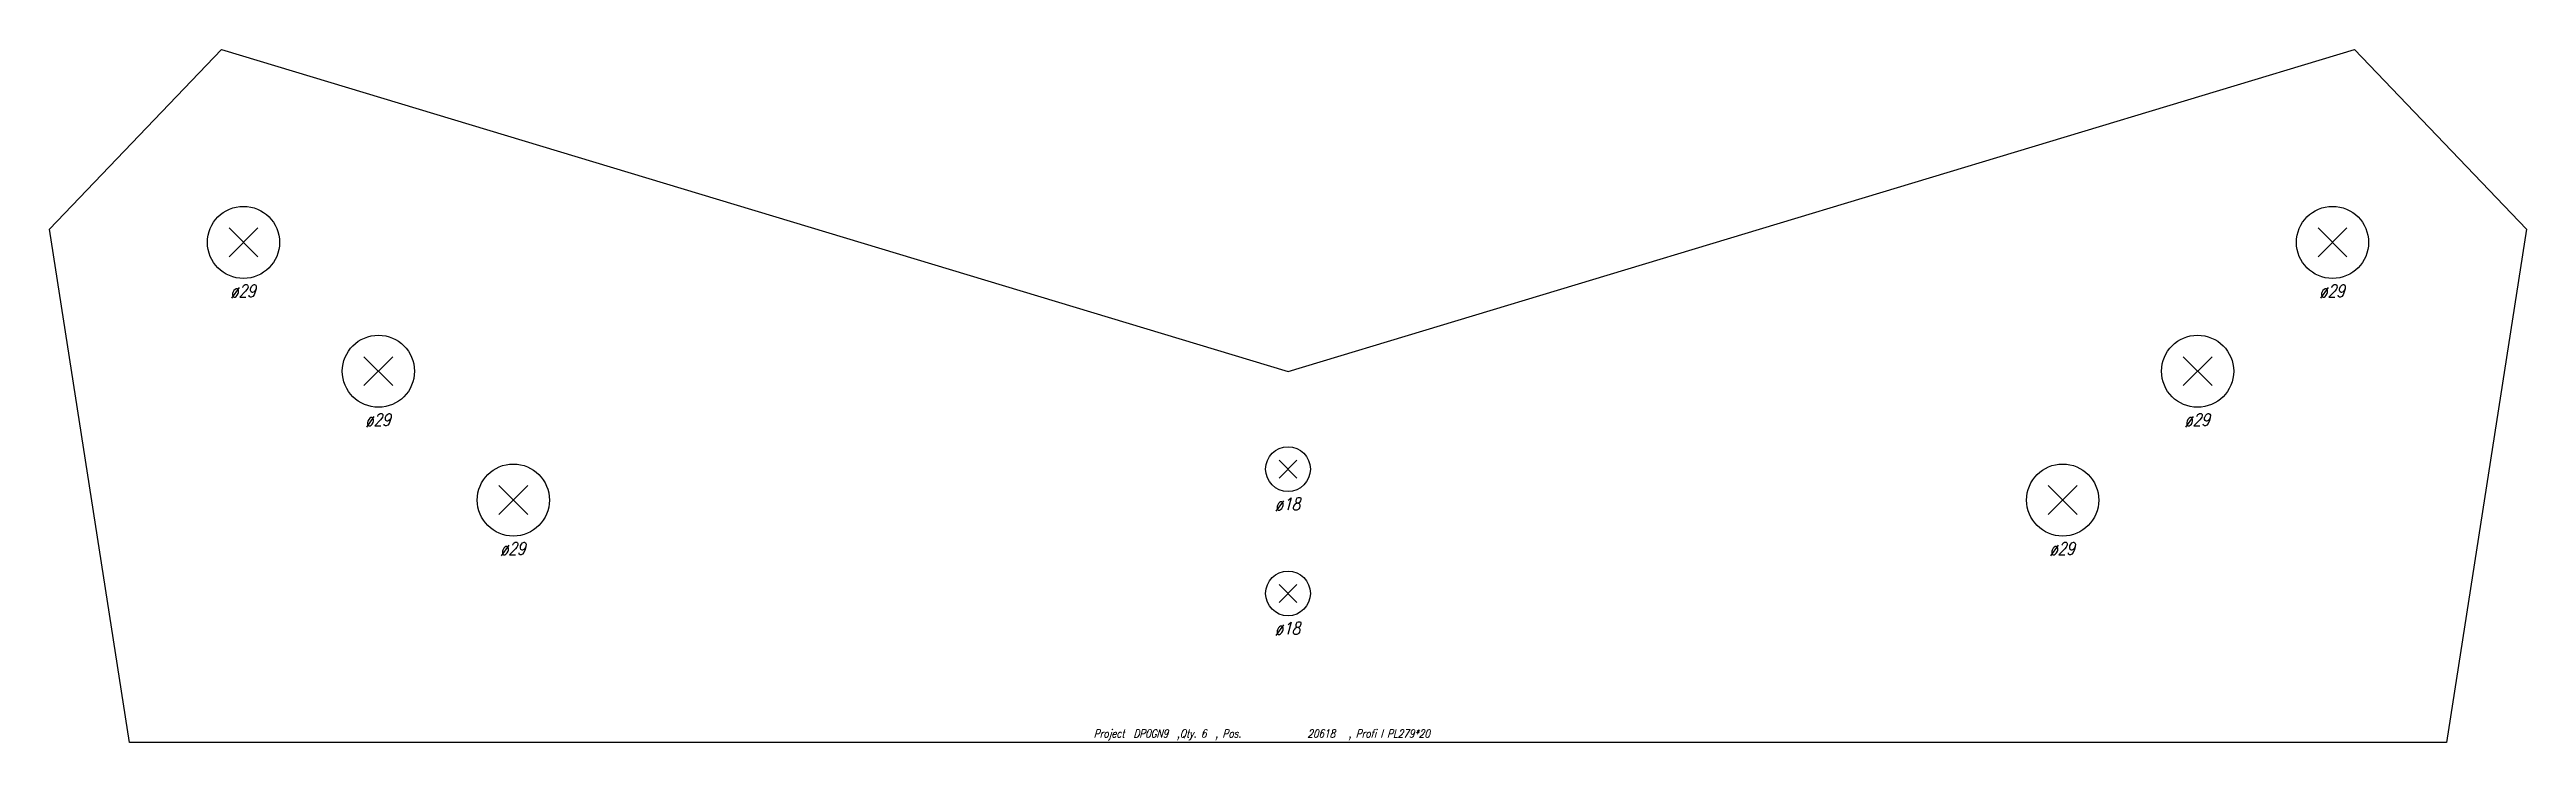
# Model space of a CAD drawing. Extents: x 0 to 995, y -139 to 139.
import ezdxf

# ---------------------------------------------------------------- set-up
doc = ezdxf.new("R2010")
doc.units = 0
doc.header["$LTSCALE"] = 10
for name, color, linetype in [('BEZ_SCHRAUBEN', 7, 'CONTINUOUS'), ('SCHRAUBEN', 7, 'CONTINUOUS'), ('TEILE', 7, 'CONTINUOUS'), ('UNTERSCHRIFT', 7, 'CONTINUOUS')]:
    doc.layers.add(name, color=color, linetype=linetype)
doc.styles.get("Standard").update_dxf_attribs({"font": 'ROMANS'})

msp = doc.modelspace()

# ---------------------------------------------------------------- linework, layer by layer
at = {"layer": 'SCHRAUBEN', "color": 6}
for p, q in [((83.721092, 67.597977), (72.121094, 55.997982)), ((72.121094, 67.597977), (83.721092, 55.997982)), ((923.039429, 67.596321), (911.439331, 55.996323)), ((911.439331, 67.596321), (923.039429, 55.996323)), ((137.932129, 15.769768), (126.33213, 4.169767)), ((126.33213, 15.769768), (137.932129, 4.169767)), ((868.828186, 15.768323), (857.228149, 4.168322)), ((857.228149, 15.768323), (868.828186, 4.168322)), ((501.187744, -25.818193), (493.987732, -33.018192)), ((493.987732, -25.818195), (501.187744, -33.018192)), ((192.143173, -36.058445), (180.543182, -47.658443)), ((180.543182, -36.058445), (192.143173, -47.658443)), ((814.616943, -36.059677), (803.016907, -47.659676)), ((803.016907, -36.059677), (814.616943, -47.659676)), ((501.187622, -75.818192), (493.98761, -83.018196)), ((493.98761, -75.818192), (501.187622, -83.018196))]:
    msp.add_line(p, q, dxfattribs=at)
at = {"layer": 'SCHRAUBEN', "color": 2}
for centre, radius in [((77.921097, 61.797981), 14.5), ((917.23938, 61.796322), 14.5), ((132.132126, 9.969768), 14.5), ((863.028198, 9.968323), 14.499939), ((186.34317, -41.858444), 14.500015), ((497.587738, -29.418194), 9.000031), ((808.816895, -41.859673), 14.5), ((497.587616, -79.418198), 9.000031)]:
    msp.add_circle(centre, radius, dxfattribs=at)
at = {"layer": 'TEILE', "color": 2}
for p, q in [((0, 67.122581), (69.106148, 139.402176)), ((69.106148, 139.402176), (497.583282, 9.846499)), ((497.583282, 9.846499), (926.054688, 139.400482)), ((926.054688, 139.400482), (995.160583, 67.120613)), ((32.073612, -139.402176), (0, 67.122581)), ((995.160583, 67.120613), (963.093018, -139.402176)), ((963.093018, -139.402176), (32.073612, -139.402176))]:
    msp.add_line(p, q, dxfattribs=at)

# ---------------------------------------------------------------- texts
at = {"layer": 'BEZ_SCHRAUBEN', "color": 2, "oblique": 15, "width": 0.8}
for s, height, p in [(' ø29', 4.999999, (69.921089, 39.797977)), (' ø29', 4.999999, (909.23938, 39.796318)), (' ø29', 5, (124.132126, -12.030231)), (' ø29', 5, (855.028137, -12.031677)), (' ø18', 5, (489.587708, -45.918198)), (' ø29', 5, (178.343185, -63.858444)), (' ø29', 5, (800.816895, -63.859673)), (' ø18', 5, (489.587646, -95.918198))]:
    msp.add_text(s, height=height, dxfattribs=at).set_placement(p)
at = {"layer": 'UNTERSCHRIFT', "color": 2, "oblique": 15, "width": 0.8}
for s, p in [('Project  DP0GN9  ,Qty. 6  , Pos. ', (419.583313, -137.402176)), ('20618', (505.383301, -137.402176)), ('  , Profi l PL279*20', (518.383301, -137.402176))]:
    msp.add_text(s, height=3.25, dxfattribs=at).set_placement(p)

doc.saveas('drawing.dxf')
